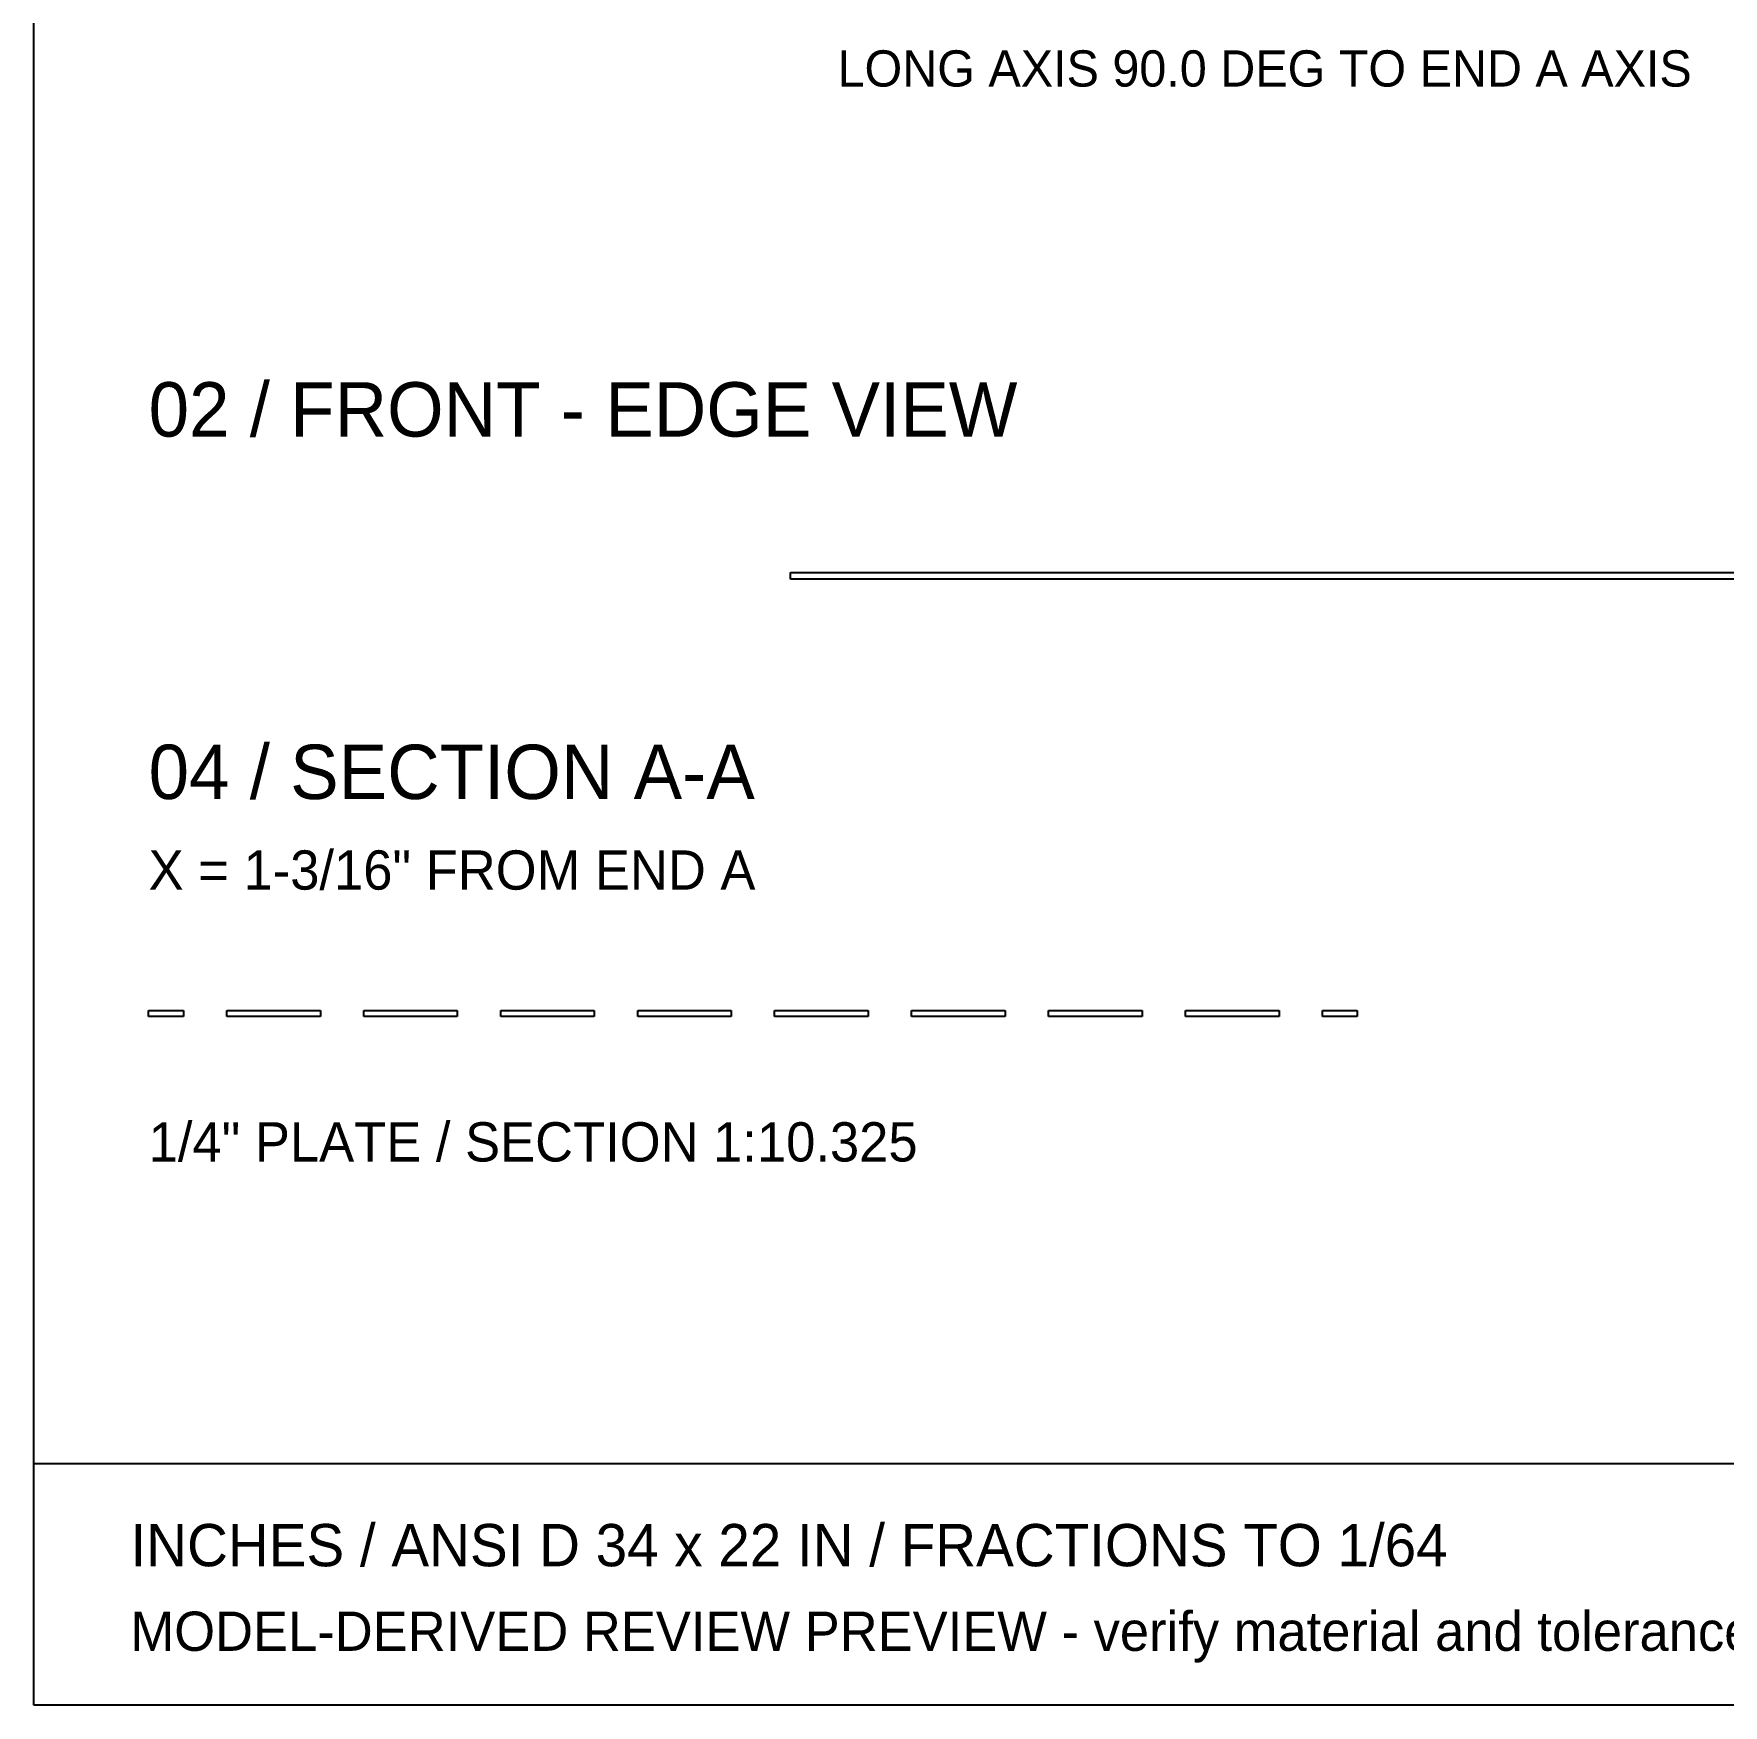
# Model space of a CAD drawing. Header units: inches. Extents: x 4 to 268, y 4 to 172.
# Drawn here: x 3.8 to 65.9, y 3.8 to 65.3 of the extents above; entities that cross this region are included whole.
import ezdxf

# ---------------------------------------------------------------- set-up
doc = ezdxf.new("R2010")
doc.units = ezdxf.units.IN
doc.header["$MEASUREMENT"] = 0

msp = doc.modelspace()

# ---------------------------------------------------------------- linework, layer by layer
at = {"layer": 'OUTLINE'}
for p, q in [((3.778, 3.778), (3.778, 172.222)), ((31.601, 45.444), (97.288, 45.444)), ((31.601, 45.194), (31.601, 45.444)), ((97.288, 45.194), (31.601, 45.194)), ((8, 29.333), (9.279, 29.333)), ((8, 29.111), (8, 29.333)), ((9.279, 29.333), (9.279, 29.111)), ((10.877, 29.333), (14.315, 29.333)), ((10.877, 29.111), (10.877, 29.333)), ((14.315, 29.333), (14.315, 29.111)), ((15.913, 29.333), (19.351, 29.333)), ((15.913, 29.111), (15.913, 29.333)), ((19.351, 29.333), (19.351, 29.111)), ((20.949, 29.333), (24.387, 29.333)), ((20.949, 29.111), (20.949, 29.333)), ((24.387, 29.333), (24.387, 29.111)), ((25.985, 29.333), (29.423, 29.333)), ((25.985, 29.111), (25.985, 29.333)), ((29.423, 29.333), (29.423, 29.111)), ((31.021, 29.333), (34.459, 29.333)), ((31.021, 29.111), (31.021, 29.333)), ((34.459, 29.333), (34.459, 29.111)), ((36.057, 29.333), (39.496, 29.333)), ((36.057, 29.111), (36.057, 29.333)), ((39.496, 29.333), (39.496, 29.111)), ((41.094, 29.333), (44.532, 29.333)), ((41.094, 29.111), (41.094, 29.333)), ((44.532, 29.333), (44.532, 29.111)), ((46.13, 29.333), (49.568, 29.333)), ((46.13, 29.111), (46.13, 29.333)), ((49.568, 29.333), (49.568, 29.111)), ((51.166, 29.333), (52.444, 29.333)), ((51.166, 29.111), (51.166, 29.333)), ((52.444, 29.333), (52.444, 29.111)), ((9.279, 29.111), (8, 29.111)), ((14.315, 29.111), (10.877, 29.111)), ((19.351, 29.111), (15.913, 29.111)), ((24.387, 29.111), (20.949, 29.111)), ((29.423, 29.111), (25.985, 29.111)), ((34.459, 29.111), (31.021, 29.111)), ((39.496, 29.111), (36.057, 29.111)), ((44.532, 29.111), (41.094, 29.111)), ((49.568, 29.111), (46.13, 29.111)), ((52.444, 29.111), (51.166, 29.111)), ((3.778, 12.667), (268.222, 12.667)), ((268.222, 3.778), (3.778, 3.778))]:
    msp.add_line(p, q, dxfattribs=at)

# ---------------------------------------------------------------- texts
at = {"layer": 'ANNOTATION'}
for s, height, p in [('LONG AXIS 90.0 DEG TO END A AXIS', 1.33333, (33.333, 63.318)), ('02 / FRONT - EDGE VIEW', 2, (8, 50.444)), ('04 / SECTION A-A', 2, (8, 37.111)), ('X = 1-3/16" FROM END A', 1.44444, (8, 33.778)), ('1/4" PLATE / SECTION 1:10.325', 1.44444, (8, 23.778)), ('INCHES / ANSI D 34 x 22 IN / FRACTIONS TO 1/64', 1.55556, (7.333, 8.889)), ('MODEL-DERIVED REVIEW PREVIEW - verify material and tolerances before fabrication.', 1.44444, (7.333, 5.778))]:
    msp.add_text(s, height=height, dxfattribs=at).set_placement(p)

doc.saveas('drawing.dxf')
